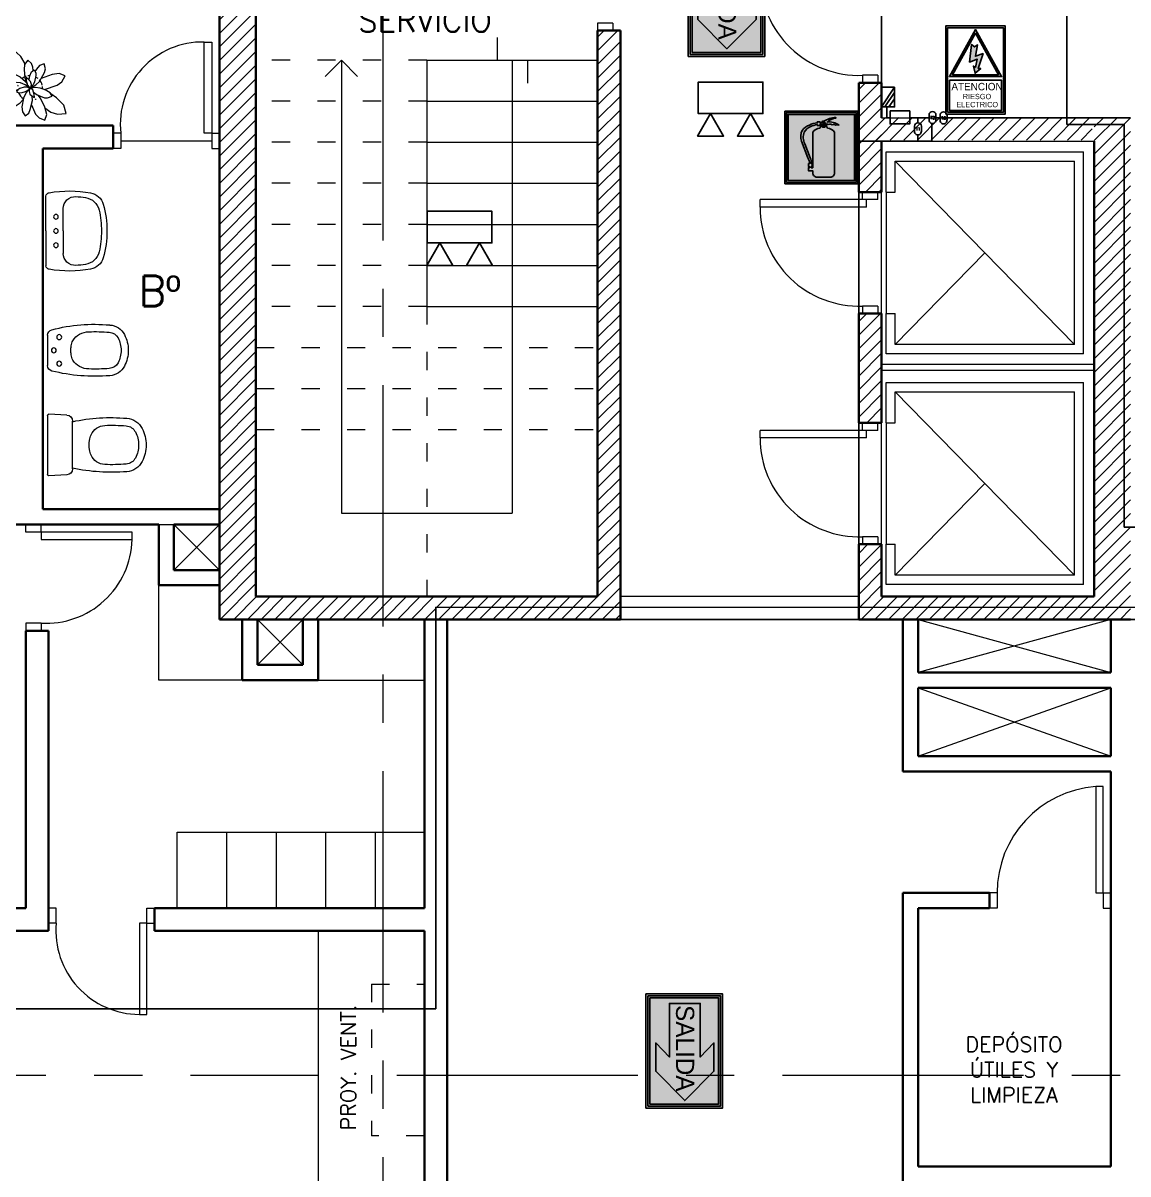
# Model space of a CAD drawing. Extents: x 1009 to 1343, y -172900 to 201.
# Drawn here: x 1034.3 to 1041.58, y 132.14 to 139.71 of the extents above; entities that cross this region are included whole.
import ezdxf

# ---------------------------------------------------------------- set-up
doc = ezdxf.new("R2010")
doc.units = 0
doc.header["$LTSCALE"] = 0.5
for name, pattern in [('ACAD_ISO03W100', [30, 12, -18]), ('CENTER', [50.8, 31.75, -6.35, 6.35, -6.35]), ('TRAZOS2', [0.375, 0.25, -0.125])]:
    doc.linetypes.add(name, pattern=pattern)
doc.layers.get('0').update_dxf_attribs({"linetype": 'CONTINUOUS'})
for name, color, linetype in [('BRIGADAS', 8, 'TRAZOS2'), ('Cableado', 100, 'CONTINUOUS'), ('CIRCUITO DE SALIDA', 8, 'CONTINUOUS'), ('Electricidad', 50, 'CONTINUOUS'), ('GCI-LUZ DE EMERG.LUZ ESTROBOSCOPICA', 12, 'CONTINUOUS'), ('MARCO_FONDO_NEGRO', 7, 'CONTINUOUS'), ('SENÑAL_FONDO_AMIARILLO', 51, 'CONTINUOUS'), ('SEÑAL_FONDO_AUXI_NEGRO', 250, 'CONTINUOUS'), ('SEÑAL_FONDO_FIGURAS', 254, 'CONTINUOUS'), ('SEÑAL_FONDO_NEGRO', 7, 'CONTINUOUS'), ('SEÑAL_FONDO_ROJO', 242, 'CONTINUOUS'), ('SEÑAL_FONDO_VERDE', 86, 'CONTINUOUS')]:
    doc.layers.add(name, color=color, linetype=linetype)
for name, color, linetype, lineweight in [('Carpintería', 55, 'CONTINUOUS', 20), ('Detalles .05', 243, 'CONTINUOUS', 5), ('Detalles 01', 8, 'CONTINUOUS', 9), ('Equipamiento fijo', 31, 'CONTINUOUS', 13), ('EQUIPO DE EMERGENCIA', 200, 'CONTINUOUS', 30), ('Muros corte', 7, 'CONTINUOUS', 40), ('Pisos', 252, 'CONTINUOUS', 18), ('Proyección', 4, 'ACAD_ISO03W100', 18), ('Punta 01', 6, 'CONTINUOUS', 9), ('Punta 015', 64, 'CONTINUOUS', 13), ('Punta 02', 11, 'CONTINUOUS', 20), ('Tratamiento pisos', 251, 'CONTINUOUS', 9)]:
    doc.layers.add(name, color=color, linetype=linetype, lineweight=lineweight)
doc.styles.add('franklin gothic medium', font='framd.ttf')
doc.styles.add('Texto 1 mm', font='simplex.shx', dxfattribs={"height": 0.1})
doc.styles.add('Texto 1.5 mm', font='simplex.shx', dxfattribs={"height": 0.15})
doc.styles.add('Texto 2 mm', font='simplex.shx', dxfattribs={"height": 0.2})
doc.styles.add('Texto 5 mm', font='simplex.shx', dxfattribs={"height": 0.5})
pattern_1 = [(45, (0.45051, 12.58081), (-0.0449012806, 0.0449012806), [])]

# ---------------------------------------------------------------- blocks, each defined once
blk = doc.blocks.new('Lavatorio')
at = {"layer": 'Equipamiento fijo'}
for p, q in [((0.1881, 0.002), (0.1881, 0.232)), ((0.0747, 0.002), (0.0747, 0.1494)), ((0.0747, 0.002), (0.0747, -0.1454)), ((0.1881, 0.002), (0.1881, -0.2279)), ((0.1881, 0.002), (0.1881, 0.002))]:
    blk.add_line(p, q, dxfattribs=at)
for centre in [(0.1222, 0.0956), (0.1222, 0.002), (0.1222, -0.0916)]:
    blk.add_circle(centre, 0.0153, dxfattribs=at)
for centre, radius, start, end in [((-0.0859, 0.1468), 0.108, 100.41887, 162.9179), ((0.034, -0.5048), 0.7705, 80.06226, 100.41887), ((0.034, -0.5048), 0.7345, 93.36143, 98.31278), ((-0.0045, 0.1494), 0.0792, 360, 93.36143), ((0.1585, 0.2221), 0.0331, 43.97171, 75.23161), ((0.1701, 0.232), 0.018, 360, 47.07), ((0.4433, 0.002), 0.6566, 164.40405, 180), ((-0.0566, 0.1152), 0.108, 98.31278, 167.24834), ((0.4433, 0.002), 0.6206, 167.24834, 180), ((0.4433, 0.002), 0.6566, 180, 195.59595), ((0.4433, 0.002), 0.6206, 180, 192.75166), ((-0.0566, -0.1111), 0.108, 192.75166, 261.68722), ((-0.0045, -0.1454), 0.0792, 266.63857, 360), ((-0.0859, -0.1428), 0.108, 197.0821, 259.58113), ((0.034, 0.5088), 0.7345, 261.68722, 266.63857), ((0.034, 0.5088), 0.7705, 259.58113, 279.93774), ((0.1585, -0.2181), 0.0331, 284.76839, 316.02829), ((0.1701, -0.2279), 0.018, 312.93, 360)]:
    blk.add_arc(centre, radius, start, end, dxfattribs=at)
blk = doc.blocks.new('inodoro')
at = {"layer": 'Equipamiento fijo'}
for p, q in [((-0.1568, 0.165), (0.1568, 0.165)), ((-0.1967, 0.1268), (-0.2021, 0.0084)), ((0.1967, 0.1268), (0.2021, 0.0084)), ((0.1941, 0), (-0.1941, 0))]:
    blk.add_line(p, q, dxfattribs=at)
for centre, radius, start, end in [((-0.0511, 0.5125), 0.125, 117.58575, 175.50719), ((0, 0.4146), 0.2354, 90, 117.58575), ((0, 0.4146), 0.2354, 62.41425, 90), ((0.0511, 0.5125), 0.125, 4.49281, 62.41425), ((-0.0511, 0.5125), 0.075, 117.58575, 175.50719), ((0, 0.4146), 0.1854, 90, 117.58575), ((0, 0.4146), 0.1854, 62.41425, 90), ((0.0511, 0.5125), 0.075, 4.49281, 62.41425), ((1.0899, 0.4221), 1.2696, 175.47771, 191.68579), ((1.0945, 0.4224), 1.2242, 175.50719, 182.14249), ((-1.0945, 0.4224), 1.2242, 357.85751, 4.49281), ((-1.0245, 0.418), 1.2047, 347.8749, 4.9616), ((-0.0277, 0.3814), 0.1012, 182.70725, 247.23206), ((0.0277, 0.3814), 0.1012, 292.76794, 357.29275), ((-0.0137, 0.3963), 0.1205, 243.79777, 262.03889), ((0, 0.4826), 0.2079, 261.59395, 278.40605), ((0.0137, 0.3963), 0.1205, 277.96111, 296.20223), ((-0.1568, 0.125), 0.04, 90, 177.39744), ((0.1568, 0.125), 0.04, 2.60256, 90), ((-0.1941, 0.008), 0.00803, 177.65778, 269.73966), ((0.1947, 0.0074), 0.00742, 265.6488, 0.24021), ((0.1941, 0.008), 0.008, 355.88901, 2.60256)]:
    blk.add_arc(centre, radius, start, end, dxfattribs=at)
blk = doc.blocks.new('TRE')
at = {"layer": 'Equipamiento fijo'}
blk.add_line((-0.1106, 0.3206), (0.0984, 0.3206), dxfattribs=at)
for centre in [(-0.0981, 0.2391), (-0.0061, 0.2766), (0.0859, 0.2391)]:
    blk.add_circle(centre, 0.017, dxfattribs=at)
for centre, radius, start, end in [((-0.1106, 0.2806), 0.04, 90, 166.29351), ((0.0984, 0.2806), 0.04, 13.70649, 90), ((0.9986, -0.0046), 1.1853, 165.60443, 185.18189), ((-1.0831, -0.0104), 1.2568, 355.38051, 13.83317), ((-0.0039, 0.034), 0.131, 121.82327, 180), ((-0.0198, 0.0371), 0.1205, 97.96111, 116.20223), ((-0.0071, -0.0398), 0.1984, 89.70099, 98.50589), ((-0.0051, -0.0398), 0.1984, 81.49411, 90.29901), ((0.0076, 0.0371), 0.1205, 63.79777, 82.03889), ((-0.0082, 0.034), 0.131, 0, 58.17673), ((1.0884, -0.0118), 1.2242, 177.85751, 184.49281), ((-1.1006, -0.0118), 1.2242, 355.50719, 2.14249), ((-0.0572, -0.1018), 0.125, 184.49281, 242.41425), ((-0.0572, -0.1018), 0.075, 184.49281, 242.41425), ((0.045, -0.1018), 0.075, 297.58575, 355.50719), ((0.045, -0.1018), 0.125, 297.58575, 355.50719), ((-0.0061, -0.004), 0.2354, 242.41425, 270), ((-0.0061, -0.004), 0.1854, 242.41425, 270), ((-0.0061, -0.004), 0.1854, 270, 297.58575), ((-0.0061, -0.004), 0.2354, 270, 297.58575)]:
    blk.add_arc(centre, radius, start, end, dxfattribs=at)
blk = doc.blocks.new('Plant1')
for p, q in [((5.75, 15.65), (2.94, 14.02)), ((6.8, 12.64), (5.75, 15.65)), ((-4.94, 10.5), (-5.47, 8.7)), ((-3.11, 9.8), (-4.94, 10.5)), ((-1.65, 8.27), (-3.11, 9.8)), ((1.24, 11.02), (-0.18, 7.33)), ((2.94, 14.02), (1.24, 11.02)), ((4.8, 4.93), (6.67, 9.74)), ((6.67, 9.74), (6.8, 12.64)), ((-10.15, 7.82), (-12.56, 7.25)), ((-12.56, 7.25), (-11.81, 4.91)), ((-11.81, 4.91), (-9.42, 2.94)), ((-8.01, 7.41), (-10.15, 7.82)), ((-4.41, 5.37), (-8.01, 7.41)), ((-5.47, 8.7), (-5.1, 7.19)), ((-5.1, 7.19), (-3.73, 3.58)), ((-0.15, 4.91), (-1.65, 8.27)), ((-0.18, 7.33), (-0.36, 5.38)), ((0.25, 2.69), (-0.15, 4.91)), ((3.75, 3.45), (4.8, 4.93)), ((7.53, 5.66), (4.58, 4.62)), ((9.19, 5.31), (7.53, 5.66)), ((8.7, 3.64), (9.19, 5.31)), ((-15.39, 2.27), (-18.09, -0.04)), ((-12.63, 3.17), (-15.39, 2.27)), ((-9.66, 3.14), (-12.63, 3.17)), ((-9.42, 2.94), (-5.88, 0.9)), ((-3.93, 0.56), (-7.13, -0.21)), ((-5.88, 0.9), (-4.34, 0.46)), ((-2.06, 0.5), (-3.93, 0.56)), ((-2.48, 2.2), (-3.75, 2.12)), ((-3.75, 2.12), (-2.91, 1.21)), ((-3.73, 3.58), (-2.59, 2.19)), ((-2.91, 1.21), (-1.29, 0)), ((-1.34, 2), (-2.48, 2.2)), ((-1.9, 0.46), (-2.06, 0.5)), ((-0.39, 1.34), (-1.34, 2)), ((-0.56, -0.12), (-0.19, 0)), ((-0.12, 0.81), (-0.39, 1.34)), ((-0.19, 0), (-0.12, 0.06)), ((-0.06, 0.25), (-0.12, 0.81)), ((-0.12, 0.06), (-0.06, 0.25)), ((-0.11, 0.67), (0.06, 0.81)), ((0.06, 0.81), (0.25, 2.69)), ((0.31, 1.31), (0.12, 0.38)), ((0.12, 0.38), (0.19, 0.25)), ((0.19, 0.25), (0.38, 0.19)), ((0.73, 2.26), (0.31, 1.31)), ((0.38, 0.19), (1.25, 0.44)), ((0.47, 0.22), (0.69, 0)), ((0.69, 0), (2.44, 0)), ((1.6, 3.31), (0.73, 2.26)), ((1.25, 0.44), (2.18, 1.1)), ((2.74, 4.3), (1.6, 3.31)), ((2.18, 1.1), (3.4, 2.61)), ((2.44, 0), (4.43, 0.51)), ((3.75, 4.5), (2.74, 4.3)), ((3.4, 2.61), (3.75, 3.44)), ((3.75, 3.44), (3.75, 4.5)), ((4.43, 0.51), (7.5, 2.24)), ((7.5, 2.24), (8.7, 3.64)), ((8.78, 3.92), (9.84, 4.12)), ((9.84, 4.12), (12.89, 4.12)), ((13.53, 0.5), (11.66, -0.54)), ((12.89, 4.12), (15.19, 2.69)), ((15.19, 2.69), (13.53, 0.5)), ((-18.09, -0.04), (-15.37, -2.32)), ((-15.37, -2.32), (-11.22, -3.04)), ((-11.22, -3.04), (-8.38, -3)), ((-8.2, -0.91), (-9.38, -2.5)), ((-9.38, -2.5), (-7.87, -3.25)), ((-5.18, -2.97), (-8.45, -7.47)), ((-7.13, -0.21), (-8.2, -0.91)), ((-7.87, -3.25), (-5.44, -3.05)), ((-5.44, -3.05), (-3.38, -2.45)), ((-3.38, -2.45), (-1.56, -1.44)), ((-1.56, -1.44), (-0.5, -0.38)), ((-1.12, -2.44), (-1.55, -4.42)), ((-1.55, -4.42), (-1.12, -8.67)), ((-1.29, 0), (-0.56, -0.12)), ((-0.38, -0.81), (-1.12, -2.44)), ((-0.31, -0.5), (-0.59, -0.46)), ((-0.5, -0.38), (-0.5, -0.12)), ((0.06, -0.62), (-0.38, -0.81)), ((-0.26, -0.76), (-0.31, -0.5)), ((-0.19, -1.81), (-0.07, -0.68)), ((0.01, -3.25), (-0.19, -1.81)), ((0.12, -0.12), (0, -0.44)), ((0, -0.44), (0.12, -1)), ((1.03, -5.66), (0.01, -3.25)), ((0.56, -0.06), (0.12, -0.12)), ((0.12, -1), (0.45, -1.59)), ((0.45, -1.59), (1.43, -2.3)), ((1.53, -0.38), (0.56, -0.06)), ((1.43, -2.3), (2.56, -2.56)), ((3.06, -1.61), (1.53, -0.38)), ((3.19, -1.19), (2.01, -0.77)), ((2.38, -1), (2.23, -0.95)), ((2.32, -2.51), (3.05, -4.05)), ((4.2, -2.28), (2.38, -1)), ((2.56, -2.56), (3.88, -2.56)), ((3.05, -4.05), (3.43, -5.82)), ((3.88, -2.56), (3.06, -1.61)), ((6, -1.48), (3.19, -1.19)), ((6.42, -4.94), (4.2, -2.28)), ((11.66, -0.54), (6, -1.48)), ((9.02, -0.98), (12.56, -2.76)), ((12.56, -2.76), (15.17, -4.6)), ((15.17, -4.6), (16.61, -7.77)), ((-8.45, -7.47), (-9.18, -9.67)), ((-4.21, -9.77), (-1.41, -5.8)), ((-1.12, -8.67), (-0.57, -10.07)), ((1.72, -6.45), (1.03, -5.66)), ((3.06, -7.12), (1.72, -6.45)), ((2.25, -9.87), (2.39, -7.87)), ((2.39, -7.87), (2.32, -6.75)), ((3.43, -5.82), (3.06, -7.12)), ((3.19, -6.68), (4.04, -7.69)), ((4.04, -7.69), (5.41, -8.56)), ((5.41, -8.56), (7.5, -8.88)), ((7.5, -6.71), (6.42, -4.94)), ((7.5, -8.88), (7.5, -6.71)), ((7.5, -6.98), (10.72, -8.45)), ((10.72, -8.45), (13.06, -8.78)), ((13.06, -8.78), (16.61, -7.77)), ((-9.18, -9.67), (-8.88, -12.44)), ((-8.88, -12.44), (-6.25, -11.82)), ((-6.25, -11.82), (-4.21, -9.77)), ((-0.57, -10.07), (1, -11.56)), ((1, -11.56), (2.25, -9.87))]:
    blk.add_line(p, q)
for start, end in [(57.1582, 93.2041), (172.4345, 176.9296), (149.2581, 153.7532), (21.2653, 25.7604), (212.1423, 223.5771), (229.8179, 257.6637), (306.6551, 316.418), (323.0282, 344.4965), (265.2848, 278.7499)]:
    blk.add_arc((0, 0), 5.12, start, end)
blk = doc.blocks.new('ELECT')
at = {"layer": 'SEÑAL_FONDO_AUXI_NEGRO'}
h = blk.add_hatch(color=2, dxfattribs=at)
h.paths.add_polyline_path([(0.906, -0.111), (0.111, -1.541), (0.906, -1.541), (1.701, -1.541)])
h.paths.add_polyline_path([(1.605, -1.486), (0.906, -1.486), (0.206, -1.486), (0.906, -0.222)], flags=16)
h.paths.add_polyline_path([(0.99, -1.297), (1.068, -1.297), (0.895, -1.44), (0.844, -1.224), (0.907, -1.262), (0.955, -1.008), (0.728, -1.101), (0.788, -0.564), (0.874, -0.639), (0.967, -0.579), (0.904, -0.925), (1.139, -0.839)], flags=0)
at = {"layer": 'MARCO_FONDO_NEGRO', "color": 2}
for points in [[(0, -2.685), (1.811, -2.685), (1.811, 0), (0, 0)], [(0.055, -2.63), (0.055, -0.055), (1.756, -0.055), (1.756, -2.63)]]:
    blk.add_lwpolyline(points, close=True, dxfattribs=at)
at = {"layer": 'SENÑAL_FONDO_AMIARILLO', "color": 2}
for points in [[(0.906, -1.486), (1.605, -1.486), (0.906, -0.222), (0.206, -1.486)], [(0.111, -1.655), (0.111, -2.574), (1.701, -2.574), (1.701, -1.655)]]:
    blk.add_lwpolyline(points, close=True, dxfattribs=at)
blk.add_lwpolyline([(0.907, -1.262), (0.955, -1.008), (0.728, -1.101), (0.788, -0.564), (0.874, -0.639), (0.967, -0.579), (0.904, -0.925), (1.139, -0.839), (0.99, -1.297), (1.068, -1.297), (0.895, -1.44), (0.844, -1.224), (0.907, -1.262)], dxfattribs=at)
at = {"layer": 'SEÑAL_FONDO_AUXI_NEGRO', "color": 2}
for points in [[(0.906, -1.541), (0.111, -1.541), (0.906, -0.111), (1.701, -1.541)], [(0.906, -1.486), (1.605, -1.486), (0.906, -0.222), (0.206, -1.486)]]:
    blk.add_lwpolyline(points, close=True, dxfattribs=at)
blk.add_lwpolyline([(0.907, -1.262), (0.955, -1.008), (0.728, -1.101), (0.788, -0.564), (0.874, -0.639), (0.967, -0.579), (0.904, -0.925), (1.139, -0.839), (0.99, -1.297), (1.068, -1.297), (0.895, -1.44), (0.844, -1.224), (0.907, -1.262)], dxfattribs=at)
at = {"layer": 'SEÑAL_FONDO_AUXI_NEGRO', "color": 2, "style": 'franklin gothic medium'}
for s, height, p in [('ATENCION', 0.2261, (0.171, -1.96)), ('RIESGO', 0.1611, (0.519, -2.23)), ('ELECTRICO', 0.1611, (0.321, -2.475))]:
    blk.add_text(s, height=height, dxfattribs=at).set_placement(p)
blk = doc.blocks.new('A$C6C4A3897')
at = {"layer": 'SEÑAL_FONDO_FIGURAS'}
h = blk.add_hatch(color=256, dxfattribs=at)
h.paths.add_polyline_path([(2.147, -0.043), (0.043, -0.043), (0.043, -2.139), (2.147, -2.139)])
h.paths.add_polyline_path([(2.093, -2.085), (0.097, -2.085), (0.097, -0.097), (2.093, -0.097)], flags=16)
h.paths.add_polyline_path([(1.494, -1.856, -0.414214), (1.364, -1.986), (0.969, -1.986, -0.414214), (0.839, -1.856), (0.839, -1.789), (0.708, -1.789), (0.708, -1.699), (0.74, -1.699), (0.74, -1.664), (0.711, -1.664), (0.711, -1.576), (0.743, -1.576, 0.083884), (0.693, -1.404), (0.5, -0.898, -0.214308), (0.523, -0.578, -0.167733), (0.738, -0.417, -0.097156), (0.97, -0.351), (0.97, -0.321), (1.058, -0.321), (1.058, -0.351), (1.087, -0.351, -0.303754), (1.167, -0.298, -0.115313), (1.528, -0.185), (1.53, -0.211, 0.177163), (1.266, -0.329, -0.189272), (1.622, -0.41), (1.592, -0.419, 0.309273), (1.561, -0.409), (1.517, -0.422, 0.291679), (1.46, -0.396), (1.418, -0.408, 0.202341), (1.342, -0.393), (1.3, -0.404, 0.390383), (1.254, -0.384, -0.914616), (1.082, -0.399), (1.058, -0.399), (1.058, -0.429), (0.97, -0.429), (0.97, -0.404, 0.074097), (0.777, -0.461, 0.17086), (0.577, -0.631, 0.207162), (0.599, -0.983), (0.763, -1.4, -0.083589), (0.794, -1.576), (0.817, -1.576), (0.817, -1.664), (0.792, -1.664), (0.792, -1.699), (0.839, -1.699), (0.839, -0.631, -0.204768), (1.051, -0.505, 0.117351), (1.082, -0.431, 0.582578), (1.251, -0.433, 0.113638), (1.282, -0.505, -0.204768), (1.494, -0.631)], flags=0)
h.paths.add_polyline_path([(1.184, -0.438), (1.167, -0.358), (1.151, -0.438, -6.735071)], flags=0)
at = {"layer": 'SEÑAL_FONDO_ROJO'}
h = blk.add_hatch(color=256, dxfattribs=at)
h.paths.add_polyline_path([(2.093, -0.097), (0.097, -0.097), (0.097, -2.085), (2.093, -2.085)])
h.paths.add_polyline_path([(1.494, -1.856, -0.414214), (1.364, -1.986), (0.969, -1.986, -0.414214), (0.839, -1.856), (0.839, -1.789), (0.708, -1.789), (0.708, -1.699), (0.74, -1.699), (0.74, -1.664), (0.711, -1.664), (0.711, -1.576), (0.743, -1.576, 0.083884), (0.693, -1.404), (0.5, -0.898, -0.214308), (0.523, -0.578, -0.167733), (0.738, -0.417, -0.097156), (0.97, -0.351), (0.97, -0.321), (1.058, -0.321), (1.058, -0.351), (1.087, -0.351, -0.303754), (1.167, -0.298, -0.115313), (1.528, -0.185), (1.53, -0.211, 0.177163), (1.266, -0.329, -0.189272), (1.622, -0.41), (1.592, -0.419, 0.309273), (1.561, -0.409), (1.517, -0.422, 0.291679), (1.46, -0.396), (1.418, -0.408, 0.202341), (1.342, -0.393), (1.3, -0.404, 0.390383), (1.254, -0.384, -0.914616), (1.082, -0.399), (1.058, -0.399), (1.058, -0.429), (0.97, -0.429), (0.97, -0.404, 0.074097), (0.777, -0.461, 0.17086), (0.577, -0.631, 0.207162), (0.599, -0.983), (0.763, -1.4, -0.083589), (0.794, -1.576), (0.817, -1.576), (0.817, -1.664), (0.792, -1.664), (0.792, -1.699), (0.839, -1.699), (0.839, -0.631, -0.204768), (1.051, -0.505, 0.117351), (1.082, -0.431, 0.582578), (1.251, -0.433, 0.113638), (1.282, -0.505, -0.204768), (1.494, -0.631)], flags=16)
h.paths.add_polyline_path([(1.184, -0.438), (1.167, -0.358), (1.151, -0.438, -6.735071)], flags=0)
at = {"layer": 'MARCO_FONDO_NEGRO'}
for p, q in [((2.191, 0), (0, 0)), ((0, 0), (0, -2.182)), ((2.191, -2.182), (2.191, 0)), ((0, -2.182), (2.191, -2.182))]:
    blk.add_line(p, q, dxfattribs=at)
at = {"layer": 'SEÑAL_FONDO_FIGURAS'}
for points in [[(0.043, -2.139), (2.147, -2.139), (2.147, -0.043), (0.043, -0.043)], [(0.097, -2.085), (0.097, -0.097), (2.093, -0.097), (2.093, -2.085)]]:
    blk.add_lwpolyline(points, close=True, dxfattribs=at)
for points in [[(1.082, -0.431, -0.117351), (1.051, -0.505, 0.204768), (0.839, -0.631), (0.839, -1.699), (0.792, -1.699), (0.792, -1.664), (0.817, -1.664), (0.817, -1.576), (0.794, -1.576, 0.083589), (0.763, -1.4), (0.599, -0.983, -0.207162), (0.577, -0.631, -0.17086), (0.777, -0.461, -0.074097), (0.97, -0.404), (0.97, -0.429), (1.058, -0.429), (1.058, -0.399), (1.082, -0.399, 0.914616), (1.254, -0.384, -0.390383), (1.3, -0.404), (1.342, -0.393, -0.202341), (1.418, -0.408), (1.46, -0.396, -0.291679), (1.517, -0.422), (1.561, -0.409, -0.309273), (1.592, -0.419), (1.622, -0.41, 0.189272), (1.266, -0.329, -0.177163), (1.53, -0.211), (1.528, -0.185, 0.115313), (1.167, -0.298, 0.303754), (1.087, -0.351), (1.058, -0.351), (1.058, -0.321), (0.97, -0.321), (0.97, -0.351, 0.097156), (0.738, -0.417, 0.167733), (0.523, -0.578, 0.214308), (0.5, -0.898), (0.693, -1.404, -0.083884), (0.743, -1.576), (0.711, -1.576), (0.711, -1.664), (0.74, -1.664), (0.74, -1.699), (0.708, -1.699), (0.708, -1.789), (0.839, -1.789), (0.839, -1.856, 0.414214), (0.969, -1.986), (1.364, -1.986, 0.414214), (1.494, -1.856), (1.494, -0.631, 0.204768), (1.282, -0.505, -0.113638), (1.251, -0.433, -0.582578)], [(1.167, -0.358), (1.184, -0.438, 6.735071), (1.151, -0.438)]]:
    blk.add_lwpolyline(points, format="xyb", close=True, dxfattribs=at)
blk = doc.blocks.new('A$C04752EFD')
at = {"layer": 'GCI-LUZ DE EMERG.LUZ ESTROBOSCOPICA', "color": 1}
blk.add_lwpolyline([(-0.1774, -0.1729), (-0.1774, 0), (0.1774, 0), (0.1774, -0.1729)], close=True, dxfattribs=at)
at = {"layer": 'GCI-LUZ DE EMERG.LUZ ESTROBOSCOPICA'}
for points in [[(0.1774, -0.1729), (-0.1774, -0.1729), (-0.1774, 0), (0.1774, 0)], [(-0.109, -0.1729), (-0.0376, -0.2965), (-0.1803, -0.2965)], [(0.109, -0.1729), (0.0376, -0.2965), (0.1803, -0.2965)]]:
    blk.add_lwpolyline(points, close=True, dxfattribs=at)
blk = doc.blocks.new('A$C4F586106')
at = {"layer": 'SEÑAL_FONDO_FIGURAS'}
h = blk.add_hatch(color=256, dxfattribs=at)
h.paths.add_polyline_path([(1.092, 0.238), (0.029, 0.238), (0.029, 1.85), (1.092, 1.85)])
h.paths.add_polyline_path([(1.063, 1.821), (0.058, 1.821), (0.058, 0.267), (1.063, 0.267)], flags=16)
h.paths.add_polyline_path([(0.807, 1.55), (0.807, 0.438), (0.287, 0.438), (0.287, 1.55)], flags=8)
blk.add_hatch(color=256, dxfattribs=at).paths.add_polyline_path([(0.553, 1.768), (0.126, 1.339), (0.126, 0.925), (0.327, 1.132), (0.327, 0.349), (0.553, 0.349), (0.778, 0.349), (0.778, 1.132), (0.979, 0.925), (0.979, 1.339)])
at = {"layer": 'SEÑAL_FONDO_VERDE'}
h = blk.add_hatch(color=256, dxfattribs=at)
h.paths.add_polyline_path([(0.058, 0.267), (0.058, 1.821), (1.063, 1.821), (1.063, 0.267)])
h.paths.add_polyline_path([(0.327, 0.349), (0.553, 0.349), (0.778, 0.349), (0.778, 1.132), (0.979, 0.925), (0.979, 1.339), (0.553, 1.768), (0.126, 1.339), (0.126, 0.925), (0.327, 1.132)], flags=16)
at = {"layer": 'MARCO_FONDO_NEGRO'}
blk.add_lwpolyline([(1.121, 1.879), (1.121, 0.209), (0, 0.209), (0, 1.879)], close=True, dxfattribs=at)
at = {"layer": 'SEÑAL_FONDO_FIGURAS'}
blk.add_lwpolyline([(1.092, 1.85), (0.029, 1.85), (0.029, 0.238), (1.092, 0.238)], close=True, dxfattribs=at)
at = {"layer": 'SEÑAL_FONDO_NEGRO'}
blk.add_lwpolyline([(1.063, 1.821), (1.063, 0.267), (0.058, 0.267), (0.058, 1.821)], close=True, dxfattribs=at)
at = {"layer": 'SEÑAL_FONDO_VERDE'}
for points in [[(1.063, 1.821), (1.063, 0.267), (0.058, 0.267), (0.058, 1.821)], [(0.553, 0.349), (0.778, 0.349), (0.778, 1.132), (0.979, 0.925), (0.979, 1.339), (0.553, 1.768), (0.126, 1.339), (0.126, 0.925), (0.327, 1.132), (0.327, 0.349)], [(0.553, 0.349), (0.778, 0.349), (0.778, 1.132), (0.979, 0.925), (0.979, 1.339), (0.553, 1.768), (0.126, 1.339), (0.126, 0.925), (0.327, 1.132), (0.327, 0.349)]]:
    blk.add_lwpolyline(points, close=True, dxfattribs=at)
at = {"layer": 'SEÑAL_FONDO_VERDE', "style": 'franklin gothic medium'}
blk.add_text('SALIDA', height=0.2658, rotation=90, dxfattribs=at).set_placement((0.681, 0.372))

msp = doc.modelspace()

# ---------------------------------------------------------------- hatches: boundary and pattern name
at = {"layer": 'Detalles 01'}
h = msp.add_hatch(dxfattribs=at)
h.set_pattern_fill('ANSI31,_O', color=256, scale=0.02)
h.set_pattern_definition(pattern_1)
h.paths.add_polyline_path([(1038.6961, 140.4609), (1038.6961, 140.7109), (1037.5961, 140.7109), (1037.5961, 140.4609)])
h.paths.add_polyline_path([(1035.8361, 140.7109), (1035.8361, 140.7859), (1035.5961, 140.7859), (1035.5961, 135.7859), (1037.5961, 135.7859), (1037.5961, 135.9359), (1035.8361, 135.9359), (1035.8361, 140.4609), (1037.5961, 140.4609), (1037.5961, 140.7109)])
h.paths.add_polyline_path([(1038.2361, 139.6609), (1038.0861, 139.6609), (1038.0861, 135.9359), (1037.5961, 135.9359), (1037.5961, 135.7859), (1038.2361, 135.7859)])
h = msp.add_hatch(dxfattribs=at)
h.set_pattern_fill('ANSI31', color=256, scale=0.02, style=0)
h.set_pattern_definition(pattern_1)
h.paths.add_polyline_path([(1041.3561, 135.9359), (1039.9561, 135.9359), (1039.9561, 136.2801), (1039.8061, 136.2801), (1039.8061, 135.7859), (1041.5961, 135.7859), (1041.5961, 139.0876), (1041.3561, 139.0876), (1041.3561, 140.7109), (1039.1961, 140.7109), (1039.1961, 140.4609), (1039.8061, 140.4609), (1039.8061, 140.1168), (1039.9561, 140.1168), (1039.9561, 140.4609), (1041.3561, 140.4609)])
h.paths.add_polyline_path([(1039.9561, 139.3168), (1039.8061, 139.3168), (1039.8061, 138.5984), (1039.9561, 138.5984)], flags=17)
h = msp.add_hatch(dxfattribs=at)
h.set_pattern_fill('ANSI31', color=256, scale=0.02, style=0)
h.set_pattern_definition([(45, (-6.36212, 14.65895), (-0.0449012806, 0.0449012806), [])])
h.paths.add_polyline_path([(1039.8061, 139.0888), (1039.8061, 138.9405), (1041.3431, 138.9405), (1041.3431, 139.0888)])
h = msp.add_hatch(dxfattribs=at)
h.set_pattern_fill('ANSI31', color=256, scale=0.02, style=0)
h.set_pattern_definition(pattern_1)
h.paths.add_polyline_path([(1039.9561, 137.7984), (1039.8061, 137.7984), (1039.8061, 137.0801), (1039.9561, 137.0801)])

# ---------------------------------------------------------------- linework, layer by layer
at = {"layer": 'Cableado'}
for p, q in [((1041.175, 140.2992), (1041.175, 139.042)), ((1041.175, 139.042), (1041.5528, 139.042)), ((1041.5528, 139.042), (1041.5528, 136.3933)), ((1041.5528, 136.3933), (1042.1472, 136.3933)), ((1037.0201, 133.2227), (1037.0201, 135.8654)), ((1037.0201, 135.8654), (1051.5429, 135.8624)), ((1029.8125, 133.2227), (1037.0201, 133.2227))]:
    msp.add_line(p, q, dxfattribs=at)
at = {"layer": 'Carpintería'}
for p, q in [((1038.1861, 139.7109), (1038.0861, 139.7109)), ((1038.0861, 139.7109), (1038.0861, 139.6609)), ((1038.1861, 139.7109), (1038.1861, 139.6609)), ((1035.4961, 138.9859), (1035.4961, 139.5859)), ((1035.4961, 139.5859), (1035.5461, 139.5859)), ((1035.5461, 139.5859), (1035.5461, 138.9859)), ((1039.9311, 139.3668), (1039.8311, 139.3668)), ((1039.8311, 139.3668), (1039.8311, 139.3168)), ((1039.9311, 139.3668), (1039.9311, 139.3168)), ((1034.9461, 138.9859), (1034.8961, 138.9859)), ((1034.9461, 138.9859), (1034.9461, 138.8859)), ((1035.5461, 138.9859), (1035.4961, 138.9859)), ((1035.5461, 138.9859), (1035.5461, 138.8859)), ((1035.5461, 138.9859), (1035.5961, 138.9859)), ((1034.9461, 138.8859), (1034.8961, 138.8859)), ((1035.5461, 138.8859), (1035.5961, 138.8859)), ((1039.9861, 138.8626), (1041.2861, 138.8626)), ((1039.9861, 138.5984), (1039.9861, 138.8626)), ((1041.2861, 137.5343), (1041.2861, 138.8626)), ((1040.0461, 138.8026), (1041.2261, 138.8026)), ((1040.0461, 138.5984), (1040.0461, 138.8026)), ((1041.2261, 137.5943), (1041.2261, 138.8026)), ((1039.8561, 138.5484), (1039.1561, 138.5484)), ((1039.1561, 138.4984), (1039.1561, 138.5484)), ((1039.8311, 138.5484), (1039.8311, 138.5984)), ((1039.9311, 138.5484), (1039.8311, 138.5484)), ((1039.8561, 138.4984), (1039.8561, 138.5484)), ((1039.9311, 138.5484), (1039.9311, 138.5984)), ((1039.9861, 138.5984), (1040.0461, 138.5984)), ((1039.8561, 138.4984), (1039.1561, 138.4984)), ((1039.9311, 137.8484), (1039.8311, 137.8484)), ((1039.8311, 137.8484), (1039.8311, 137.7984)), ((1039.9311, 137.8484), (1039.9311, 137.7984)), ((1039.9861, 137.5343), (1039.9861, 137.7984)), ((1039.9861, 137.7984), (1040.0461, 137.7984)), ((1040.0461, 137.5943), (1040.0461, 137.7984)), ((1041.2261, 137.5943), (1040.0461, 137.5943)), ((1041.2861, 137.5343), (1039.9861, 137.5343)), ((1039.9861, 137.3443), (1041.2861, 137.3443)), ((1039.9861, 137.0801), (1039.9861, 137.3443)), ((1041.2861, 136.0159), (1041.2861, 137.3443)), ((1040.0461, 137.2843), (1041.2261, 137.2843)), ((1040.0461, 137.0801), (1040.0461, 137.2843)), ((1041.2261, 136.0759), (1041.2261, 137.2843)), ((1039.8311, 137.0301), (1039.8311, 137.0801)), ((1039.9311, 137.0301), (1039.9311, 137.0801)), ((1039.9861, 137.0801), (1040.0461, 137.0801)), ((1039.8561, 137.0301), (1039.1561, 137.0301)), ((1039.1561, 136.9801), (1039.1561, 137.0301)), ((1039.8561, 136.9801), (1039.1561, 136.9801)), ((1039.9311, 137.0301), (1039.8311, 137.0301)), ((1039.8561, 136.9801), (1039.8561, 137.0301)), ((1034.3211, 136.3609), (1034.3211, 136.4109)), ((1034.4211, 136.3609), (1034.3211, 136.3609)), ((1034.4211, 136.3609), (1034.4211, 136.4109)), ((1035.0211, 136.3609), (1034.4211, 136.3609)), ((1034.4211, 136.3609), (1034.4211, 136.3109)), ((1035.0211, 136.3109), (1035.0211, 136.3609)), ((1034.4211, 136.3109), (1035.0211, 136.3109)), ((1039.9311, 136.3301), (1039.8311, 136.3301)), ((1039.8311, 136.3301), (1039.8311, 136.2801)), ((1039.9311, 136.3301), (1039.9311, 136.2801)), ((1039.9861, 136.0159), (1039.9861, 136.2801)), ((1039.9861, 136.2801), (1040.0461, 136.2801)), ((1040.0461, 136.0759), (1040.0461, 136.2801)), ((1041.2261, 136.0759), (1040.0461, 136.0759)), ((1041.2861, 136.0159), (1039.9861, 136.0159)), ((1034.4211, 135.7609), (1034.3211, 135.7609)), ((1034.3211, 135.7609), (1034.3211, 135.7109)), ((1034.4211, 135.7609), (1034.4211, 135.7109)), ((1041.4161, 134.6859), (1041.3661, 134.6859)), ((1041.3661, 134.6859), (1041.3661, 133.9859)), ((1041.4161, 133.9859), (1041.4161, 134.6859)), ((1040.7161, 133.9859), (1040.6661, 133.9859)), ((1040.7161, 133.9859), (1040.7161, 133.8859)), ((1041.3661, 133.9859), (1041.4161, 133.9859)), ((1041.4161, 133.9859), (1041.4161, 133.8859)), ((1041.4161, 133.9859), (1041.4661, 133.9859)), ((1034.5211, 133.8859), (1034.4711, 133.8859)), ((1034.5211, 133.7859), (1034.5211, 133.8859)), ((1035.1186, 133.7859), (1035.1186, 133.8859)), ((1035.1186, 133.8859), (1035.1686, 133.8859)), ((1040.7161, 133.8859), (1040.6661, 133.8859)), ((1041.4161, 133.8859), (1041.4661, 133.8859)), ((1034.5211, 133.7859), (1034.4711, 133.7859)), ((1035.1186, 133.7859), (1035.0686, 133.7859)), ((1035.0686, 133.7859), (1035.0686, 133.1859)), ((1035.1186, 133.7859), (1035.1686, 133.7859)), ((1035.1186, 133.1859), (1035.1186, 133.7859)), ((1035.0686, 133.1859), (1035.1186, 133.1859))]:
    msp.add_line(p, q, dxfattribs=at)
at = {"layer": 'Detalles .05', "color": 7}
for p, q in [((1039.9561, 139.0876), (1041.5961, 139.0876)), ((1039.9561, 138.9326), (1041.3561, 138.9326))]:
    msp.add_line(p, q, dxfattribs=at)
at = {"layer": 'Detalles .05'}
for p, q in [((1041.3561, 137.4643), (1039.9561, 137.4643)), ((1041.3561, 137.4243), (1039.9561, 137.4243))]:
    msp.add_line(p, q, dxfattribs=at)
at = {"layer": 'Detalles 01', "linetype": 'CENTER', "ltscale": 0.1}
for p, q in [((1036.6741, 128.1197), (1036.6741, 144.7577)), ((1032.866, 132.7859), (1036.2461, 132.7859)), ((1036.7639, 132.7859), (1064.7395, 132.7859))]:
    msp.add_line(p, q, dxfattribs=at)
at = {"layer": 'Detalles 01'}
for p, q in [((1037.4236, 139.6159), (1037.4236, 139.4659)), ((1036.2926, 139.3599), (1036.3986, 139.4659)), ((1036.3986, 139.4659), (1036.3986, 136.4859)), ((1036.5047, 139.3599), (1036.3986, 139.4659)), ((1037.5236, 139.4659), (1037.5236, 136.4859)), ((1037.6236, 139.4659), (1037.6236, 139.3159)), ((1040.0461, 138.8026), (1041.2261, 137.5943)), ((1039.9861, 138.5984), (1039.9861, 137.7984)), ((1040.6361, 138.1984), (1040.0461, 137.5943)), ((1040.0461, 137.2843), (1041.2261, 136.0759)), ((1039.9861, 137.0801), (1039.9861, 136.2801)), ((1040.6361, 136.6801), (1040.0461, 136.0759)), ((1036.3986, 136.4859), (1037.5236, 136.4859))]:
    msp.add_line(p, q, dxfattribs=at)
for centre, radius, start, end in [((1039.8066, 140.0168), 0.6505, 180, 272.16185), ((1035.485, 139.0441), 0.542, 88.82104, 186.15807), ((1039.8066, 138.4984), 0.6505, 180, 272.16185), ((1039.8066, 136.9801), 0.6505, 180, 272.16185), ((1034.4531, 136.3283), 0.5683, 266.77227, 358.24863), ((1041.4196, 133.9845), 0.7035, 94.35932, 179.88288), ((1035.0708, 133.7377), 0.5518, 174.98613, 269.77477)]:
    msp.add_arc(centre, radius, start, end, dxfattribs=at)
at = {"layer": 'Electricidad'}
for p, q in [((1039.9561, 139.2881), (1039.9561, 140.5539)), ((1039.9561, 139.1592), (1040.0419, 139.2881)), ((1040.0419, 139.2535), (1039.9774, 139.1592)), ((1039.9561, 139.1592), (1039.9561, 139.0876)), ((1039.9899, 139.0876), (1039.9899, 139.1592)), ((1040.0419, 139.2126), (1040.0046, 139.1592)), ((1039.9899, 139.0876), (1040.0122, 139.0876)), ((1040.141, 139.0876), (1040.1952, 139.0876)), ((1040.1952, 139.0876), (1040.2683, 139.0876)), ((1040.1952, 139.0876), (1040.1952, 139.0542)), ((1040.2683, 139.1062), (1040.2683, 139.0724)), ((1040.3143, 139.1056), (1040.3143, 139.0724)), ((1040.3143, 139.0876), (1041.5961, 139.0876)), ((1040.3407, 139.1043), (1040.3407, 139.0705)), ((1040.3868, 139.1037), (1040.3868, 139.0705)), ((1040.1724, 139.0319), (1040.1724, 138.9981)), ((1040.2185, 139.0313), (1040.2185, 138.9981)), ((1040.1952, 138.9326), (1039.8061, 138.9326)), ((1039.8061, 138.9326), (1039.8061, 137.0801)), ((1040.1952, 138.9751), (1040.1952, 138.9326)), ((1039.8061, 137.0801), (1039.8061, 135.7859)), ((1035.5961, 136.4109), (1032.9711, 136.4056)), ((1035.5961, 135.7859), (1035.5961, 136.4109)), ((1039.8061, 135.7859), (1035.5961, 135.7859)), ((1039.8061, 135.7859), (1041.8855, 135.7859))]:
    msp.add_line(p, q, dxfattribs=at)
at = {"layer": 'Electricidad', "ltscale": 2}
for p, q in [((1040.2876, 138.9326), (1040.2876, 139.0497)), ((1040.1952, 138.9326), (1040.2876, 138.9326))]:
    msp.add_line(p, q, dxfattribs=at)
at = {"layer": 'Electricidad'}
for points in [[(1040.0419, 139.2881), (1040.0419, 139.1592), (1039.9561, 139.1592), (1039.9561, 139.2881)], [(1040.0122, 139.1323), (1040.141, 139.1323), (1040.141, 139.0466), (1040.0122, 139.0466)]]:
    msp.add_lwpolyline(points, close=True, dxfattribs=at)
for centre, start, end in [((1040.2913, 139.1054), 0.39145, 177.94806), ((1040.3637, 139.1035), 0.39145, 177.94806), ((1040.1954, 139.0311), 0.39145, 177.94806), ((1040.2913, 139.0724), 179.94686, 0.05314), ((1040.3637, 139.0705), 179.94686, 0.05314), ((1040.1954, 138.9981), 179.94686, 0.05314)]:
    msp.add_arc(centre, 0.023, start, end, dxfattribs=at)
at = {"layer": 'Equipamiento fijo'}
for p, q in [((1035.1961, 135.3859), (1035.1961, 136.0109)), ((1035.7461, 135.3859), (1035.1961, 135.3859)), ((1036.2461, 135.3859), (1036.9461, 135.3859)), ((1035.3186, 134.3859), (1036.9461, 134.3859)), ((1035.3186, 133.8859), (1035.3186, 134.3859)), ((1035.6446, 133.8859), (1035.6446, 134.3859)), ((1035.9706, 133.8859), (1035.9706, 134.3859)), ((1036.2966, 133.8859), (1036.2966, 134.3859)), ((1036.6226, 133.8859), (1036.6226, 134.3859)), ((1036.2461, 133.7359), (1036.2461, 129.7859))]:
    msp.add_line(p, q, dxfattribs=at)
at = {"layer": 'Muros corte'}
for p, q in [((1035.5961, 135.7859), (1035.5961, 140.7859)), ((1035.8361, 140.4609), (1035.8361, 135.9359)), ((1038.0861, 139.6609), (1038.0861, 135.9359)), ((1038.2361, 139.6609), (1038.0861, 139.6609)), ((1038.2361, 139.6609), (1038.2361, 135.7859)), ((1039.8061, 138.5984), (1039.8061, 139.3168)), ((1039.9561, 139.3168), (1039.8061, 139.3168)), ((1039.9561, 139.0876), (1039.9561, 139.3168)), ((1034.8961, 139.0359), (1033.8211, 139.0359)), ((1034.8961, 138.8859), (1034.8961, 139.0359)), ((1039.9561, 138.5984), (1039.9561, 138.9326)), ((1041.3561, 135.9359), (1041.3561, 138.9326)), ((1034.8961, 138.8859), (1034.4336, 138.8859)), ((1034.4336, 138.8859), (1034.4336, 136.5109)), ((1039.9561, 138.5984), (1039.8061, 138.5984)), ((1039.9561, 137.7984), (1039.8061, 137.7984)), ((1039.8061, 137.0801), (1039.8061, 137.7984)), ((1039.9561, 137.0801), (1039.9561, 137.7984)), ((1039.9561, 137.0801), (1039.8061, 137.0801)), ((1034.4336, 136.5109), (1035.5961, 136.5109)), ((1033.1211, 136.4109), (1035.1961, 136.4109)), ((1035.1961, 136.0109), (1035.1961, 136.4109)), ((1035.2961, 136.1109), (1035.2961, 136.4109)), ((1035.2961, 136.4109), (1035.5961, 136.4109)), ((1039.8061, 135.7859), (1039.8061, 136.2801)), ((1039.9561, 136.2801), (1039.8061, 136.2801)), ((1039.9561, 135.9359), (1039.9561, 136.2801)), ((1035.2961, 136.1109), (1035.5961, 136.1109)), ((1035.1961, 136.0109), (1035.5961, 136.0109)), ((1035.8361, 135.9359), (1038.0861, 135.9359)), ((1041.3561, 135.9359), (1039.9561, 135.9359)), ((1035.5961, 135.7859), (1038.2361, 135.7859)), ((1035.7461, 135.3859), (1035.7461, 135.7859)), ((1035.8461, 135.4859), (1035.8461, 135.7859)), ((1036.1461, 135.4859), (1036.1461, 135.7859)), ((1036.2461, 135.3859), (1036.2461, 135.7859)), ((1036.9461, 135.7859), (1036.9461, 135.3859)), ((1037.0961, 135.7859), (1037.0961, 129.6359)), ((1041.5961, 135.7859), (1039.8061, 135.7859)), ((1040.0961, 134.7859), (1040.0961, 135.7859)), ((1040.1961, 135.4359), (1040.1961, 135.7859)), ((1041.4661, 135.4359), (1041.4661, 135.7859)), ((1034.3211, 133.8859), (1034.3211, 135.7109)), ((1034.3211, 135.7109), (1034.4711, 135.7109)), ((1034.4711, 133.7359), (1034.4711, 135.7109)), ((1035.8461, 135.4859), (1036.1461, 135.4859)), ((1035.7461, 135.3859), (1036.2461, 135.3859)), ((1036.9461, 135.3859), (1036.9461, 133.8859)), ((1041.4661, 135.4359), (1040.1961, 135.4359)), ((1040.1961, 134.8859), (1040.1961, 135.3359)), ((1041.4661, 135.3359), (1040.1961, 135.3359)), ((1041.4661, 135.3359), (1041.4661, 134.8859)), ((1041.4661, 134.8859), (1040.1961, 134.8859)), ((1041.4661, 134.7859), (1040.0961, 134.7859)), ((1041.4661, 134.7859), (1041.4661, 132.1859)), ((1040.6661, 133.9859), (1040.0961, 133.9859)), ((1040.0961, 132.0859), (1040.0961, 133.9859)), ((1040.6661, 133.9859), (1040.6661, 133.8859)), ((1033.1211, 133.8859), (1034.3211, 133.8859)), ((1035.1686, 133.8859), (1035.1686, 133.7359)), ((1035.1686, 133.8859), (1036.9461, 133.8859)), ((1040.6661, 133.8859), (1040.1961, 133.8859)), ((1040.1961, 132.1859), (1040.1961, 133.8859)), ((1033.3711, 133.7359), (1034.4711, 133.7359)), ((1035.1686, 133.7359), (1036.9461, 133.7359)), ((1036.9461, 133.7359), (1036.9461, 129.7859)), ((1041.4661, 132.1859), (1040.1961, 132.1859))]:
    msp.add_line(p, q, dxfattribs=at)
at = {"layer": 'Pisos'}
for p, q in [((1036.9611, 139.4659), (1036.9611, 137.8459)), ((1036.9611, 139.4659), (1038.0861, 139.4659)), ((1036.9611, 139.1959), (1038.0861, 139.1959)), ((1036.9611, 138.9259), (1038.0861, 138.9259)), ((1036.9611, 138.6559), (1038.0861, 138.6559)), ((1039.9561, 137.7984), (1039.9561, 138.5984)), ((1036.9611, 138.3859), (1038.0861, 138.3859)), ((1036.9611, 138.1159), (1038.0861, 138.1159)), ((1036.9611, 137.8459), (1038.0861, 137.8459)), ((1039.9561, 136.2801), (1039.9561, 137.0801))]:
    msp.add_line(p, q, dxfattribs=at)
at = {"layer": 'Proyección', "ltscale": 0.02}
for p, q in [((1036.9611, 139.4659), (1035.8361, 139.4659)), ((1036.9611, 139.1959), (1035.8361, 139.1959)), ((1036.9611, 138.9259), (1035.8361, 138.9259)), ((1036.9611, 138.6559), (1035.8361, 138.6559)), ((1036.9611, 138.3859), (1035.8361, 138.3859)), ((1036.9611, 138.1159), (1035.8361, 138.1159)), ((1036.9611, 137.8459), (1035.8361, 137.8459)), ((1036.9611, 137.8459), (1036.9611, 135.9359)), ((1035.8361, 137.5759), (1038.0861, 137.5759)), ((1035.8361, 137.3059), (1038.0861, 137.3059)), ((1035.8361, 137.0359), (1038.0861, 137.0359)), ((1036.5961, 133.3859), (1036.5961, 132.3859)), ((1036.5961, 133.3859), (1036.9461, 133.3859)), ((1036.9461, 132.3859), (1036.5961, 132.3859))]:
    msp.add_line(p, q, dxfattribs=at)
at = {"layer": 'Punta 01'}
for p, q in [((1035.5961, 136.4109), (1035.2961, 136.1109)), ((1035.2961, 136.4109), (1035.5961, 136.1109)), ((1035.8461, 135.4859), (1036.1461, 135.7859)), ((1036.1461, 135.4859), (1035.8461, 135.7859)), ((1041.4661, 135.7859), (1040.1961, 135.4359)), ((1040.1961, 135.7859), (1041.4661, 135.4359)), ((1040.1961, 134.8859), (1041.4661, 135.3359)), ((1040.1961, 135.3359), (1041.4661, 134.8859))]:
    msp.add_line(p, q, dxfattribs=at)
at = {"layer": 'Tratamiento pisos'}
for p, q in [((1034.9461, 138.9359), (1035.5461, 138.9359)), ((1039.8061, 135.9359), (1038.2361, 135.9359)), ((1039.8061, 135.7859), (1038.2361, 135.7859))]:
    msp.add_line(p, q, dxfattribs=at)

# ---------------------------------------------------------------- block references
at = {"ltscale": 0.25, "xscale": 0.2188867180677789, "yscale": 0.2188867180677789, "zscale": 0.2188867180677789}
msp.add_blockref('A$C6C4A3897', (1039.3196, 139.1305), dxfattribs=at)
at = {"layer": 'BRIGADAS', "xscale": 0.4499999999998181, "yscale": 0.4499999999998181, "zscale": 0.4499999999998181}
for p, rotation in [((1039.1866, 140.3369), 179.9999999999689), ((1038.909, 133.415), 180.0000000000013)]:
    msp.add_blockref('A$C4F586106', p, dxfattribs=dict(at, rotation=rotation))
at = {"layer": 'CIRCUITO DE SALIDA', "color": 90, "xscale": 0.2160000000001219, "yscale": 0.2160000000001219, "zscale": 0.2160000000001219}
msp.add_blockref('ELECT', (1040.3788, 139.6915), dxfattribs=at)
at = {"layer": 'Detalles .05', "xscale": 0.0159744, "yscale": 0.0159744, "zscale": 0.0159744, "rotation": 144.8169867694963}
msp.add_blockref('Plant1', (1034.3493, 139.2822), dxfattribs=at)
at = {"layer": 'Detalles .05', "xscale": -1, "rotation": 359.9999999999912}
msp.add_blockref('Lavatorio', (1034.6417, 138.3402), dxfattribs=at)
at = {"layer": 'Equipamiento fijo', "xscale": -0.9500000000000455, "yscale": 0.9500000000000028, "zscale": 0.95, "rotation": 89.9999999999912}
msp.add_blockref('TRE', (1034.7682, 137.5507), dxfattribs=at)
at = {"layer": 'EQUIPO DE EMERGENCIA', "xscale": 1.200000000000045, "yscale": 1.200000000000045, "zscale": 1.200000000000045}
for p in [(1038.9612, 139.3222), (1037.1776, 138.4717)]:
    msp.add_blockref('A$C04752EFD', p, dxfattribs=at)
at = {"layer": 'Tratamiento pisos', "xscale": -1, "rotation": 269.9999999999911}
msp.add_blockref('inodoro', (1034.4636, 136.9338), dxfattribs=at)

# ---------------------------------------------------------------- texts
at = {"layer": 'Electricidad', "char_height": 0.02017, "attachment_point": 1, "style": 'Texto 5 mm'}
for s, insert in [('T2', (1040.2764, 139.0979)), ('T3', (1040.3489, 139.096)), ('T1', (1040.1806, 139.0236))]:
    msp.add_mtext_dynamic_manual_height_columns(s, width=19.34546, gutter_width=2.5, heights=[0], dxfattribs=dict(at, insert=insert))
at = {"layer": 'Punta 01', "insert": (1036.3944, 132.4227), "char_height": 0.1, "width": 1.0664, "attachment_point": 1, "rotation": 90, "style": 'Texto 1 mm'}
msp.add_mtext('PROY. VENT.', dxfattribs=at)
at = {"layer": 'Punta 01', "insert": (1040.828, 133.039), "char_height": 0.1, "width": 0.75841, "attachment_point": 2, "style": 'Texto 1 mm'}
msp.add_mtext('DEPÓSITO ÚTILES Y LIMPIEZA', dxfattribs=at)
at = {"layer": 'Punta 015', "insert": (1036.949, 140.3026), "char_height": 0.15, "width": 1.237889, "attachment_point": 2, "style": 'Texto 1.5 mm'}
msp.add_mtext('ESCALERA DE SERVICIO', dxfattribs=at)
at = {"layer": 'Punta 02', "insert": (1035.0644, 138.0479), "char_height": 0.2, "width": 0.3206, "attachment_point": 1, "style": 'Texto 2 mm'}
msp.add_mtext('Bº', dxfattribs=at)

doc.saveas('drawing.dxf')
